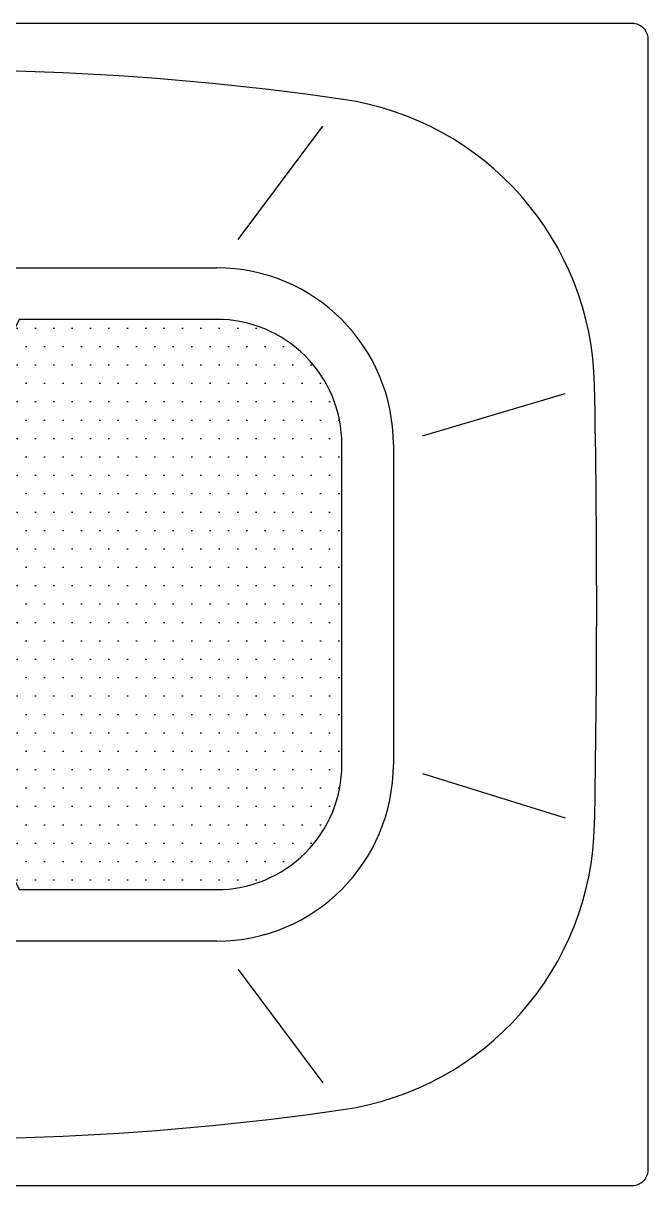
# Model space of a CAD drawing. Header units: millimetres. Extents: x -1273.31 to -1272.11, y 2247.12 to 2247.91.
# Drawn here: x -1272.535 to -1272.11, y 2247.117 to 2247.907 of the extents above; entities that cross this region are included whole.
import ezdxf

# ---------------------------------------------------------------- set-up
doc = ezdxf.new("R2010")
doc.units = ezdxf.units.MM
doc.header["$LTSCALE"] = 10
doc.layers.add('jacuzzi', color=1, linetype='Continuous')

msp = doc.modelspace()

# ---------------------------------------------------------------- hatches: boundary and pattern name
at = {"layer": 'jacuzzi'}
h = msp.add_hatch(dxfattribs=at)
h.set_pattern_fill('DOTS', color=256, scale=0.2, style=0)
h.set_pattern_definition([(0, (-1269.745098, 2246.312115), (0.00625, 0.0125), [0, -0.0125])])
h.paths.add_polyline_path([(-1273.04572, 2247.62353, 0.391216), (-1273.07064, 2247.6005, 0.035129), (-1273.07066, 2247.5991, 0.294017), (-1273.04824, 2247.56856, -0.687916), (-1273.04824, 2247.45497, 0.294017), (-1273.07066, 2247.42443, 0.035129), (-1273.07064, 2247.42303, 0.391216), (-1273.04572, 2247.4), (-1272.61397, 2247.4, -0.270015), (-1272.56613, 2247.37213, -0.01347), (-1272.53732, 2247.31799), (-1272.40297, 2247.31799, 0.414214), (-1272.31797, 2247.40299), (-1272.31797, 2247.62054, 0.414214), (-1272.40297, 2247.70554), (-1272.53732, 2247.70554, -0.01347), (-1272.56613, 2247.6514, -0.270015), (-1272.61397, 2247.62353)])

# ---------------------------------------------------------------- linework, layer by layer
for p, q in [((-1272.38854, 2247.7598), (-1272.33088, 2247.83676)), ((-1272.54665, 2247.74054), (-1272.40297, 2247.74054)), ((-1272.26309, 2247.62642), (-1272.16606, 2247.6551)), ((-1272.28297, 2247.62054), (-1272.28297, 2247.40299)), ((-1272.2631, 2247.39684), (-1272.16609, 2247.36684)), ((-1272.40297, 2247.28299), (-1272.54665, 2247.28299)), ((-1272.38854, 2247.26373), (-1272.33088, 2247.18677))]:
    msp.add_line(p, q, dxfattribs=at)
at = {"layer": 'jacuzzi', "color": 3}
msp.add_lwpolyline([(-1272.10998, 2247.12736, -0.414214), (-1272.12058, 2247.11676), (-1273.29939, 2247.11676, -0.414214), (-1273.30998, 2247.12736), (-1273.30998, 2247.89617, -0.414214), (-1273.29939, 2247.90676), (-1272.12058, 2247.90676, -0.414214), (-1272.10998, 2247.89617)], format="xyb", close=True, dxfattribs=at)
at = {"layer": 'jacuzzi'}
msp.add_lwpolyline([(-1272.31797, 2247.40299), (-1272.31797, 2247.62054, 0.414214), (-1272.40297, 2247.70554), (-1272.53732, 2247.70554, -0.01347), (-1272.56613, 2247.6514, -0.270015), (-1272.61397, 2247.62353), (-1273.04572, 2247.62353, 0.391216), (-1273.07064, 2247.6005, 0.035129), (-1273.07066, 2247.5991, 0.294017), (-1273.04824, 2247.56856, -0.687916), (-1273.04824, 2247.45497, 0.294017), (-1273.07066, 2247.42443, 0.035129), (-1273.07064, 2247.42303, 0.391216), (-1273.04572, 2247.4), (-1272.61397, 2247.4, -0.270015), (-1272.56613, 2247.37213, -0.01347), (-1272.53732, 2247.31799), (-1272.40297, 2247.31799, 0.414214)], format="xyb", close=True, dxfattribs=at)
for centre, radius, start, end in [((-1272.59032, 2245.98599), 1.88887, 81.68678, 106.39305), ((-1272.34613, 2247.65711), 0.2, 1.11088, 81.68678), ((-1272.40297, 2247.62054), 0.12, 0, 90), ((-1279.84157, 2247.51176), 7.69685, 358.875286, 1.110876), ((-1272.40297, 2247.40299), 0.12, 270, 0), ((-1272.34613, 2247.36642), 0.2, 278.31322, 358.88912), ((-1272.59032, 2249.03754), 1.88887, 253.60695, 278.31322)]:
    msp.add_arc(centre, radius, start, end, dxfattribs=at)

doc.saveas('drawing.dxf')
